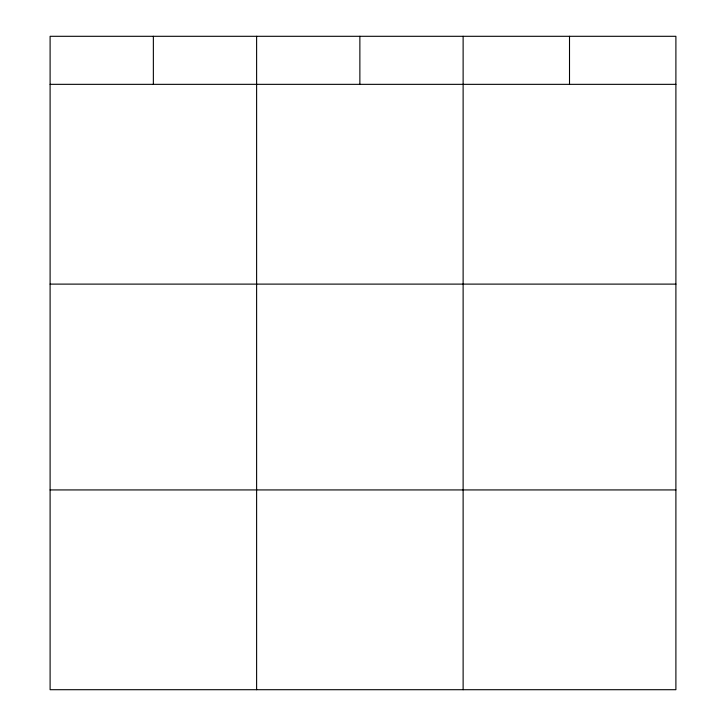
<?xml version="1.0" encoding="UTF-8"?>
<svg xmlns="http://www.w3.org/2000/svg" width="726" height="726" viewBox="0 0 726 726"><rect width="100%" height="100%" fill="white"/><g stroke="black" fill="none" stroke-linecap="round" stroke-linejoin="round"><path stroke-width="1.09" d="M675.897 284.111L675.897 36.3L50.103 36.3L50.103 689.7L675.897 689.7L675.897 284.111L50.103 284.111M50.103 84.343L675.897 84.343M50.103 489.932L675.897 489.932M569.511 36.3L569.511 84.343M463.124 36.3L463.124 689.7M359.869 36.3L359.869 84.343M256.614 36.3L256.614 689.7M153.358 36.3L153.358 84.343"/></g></svg>
